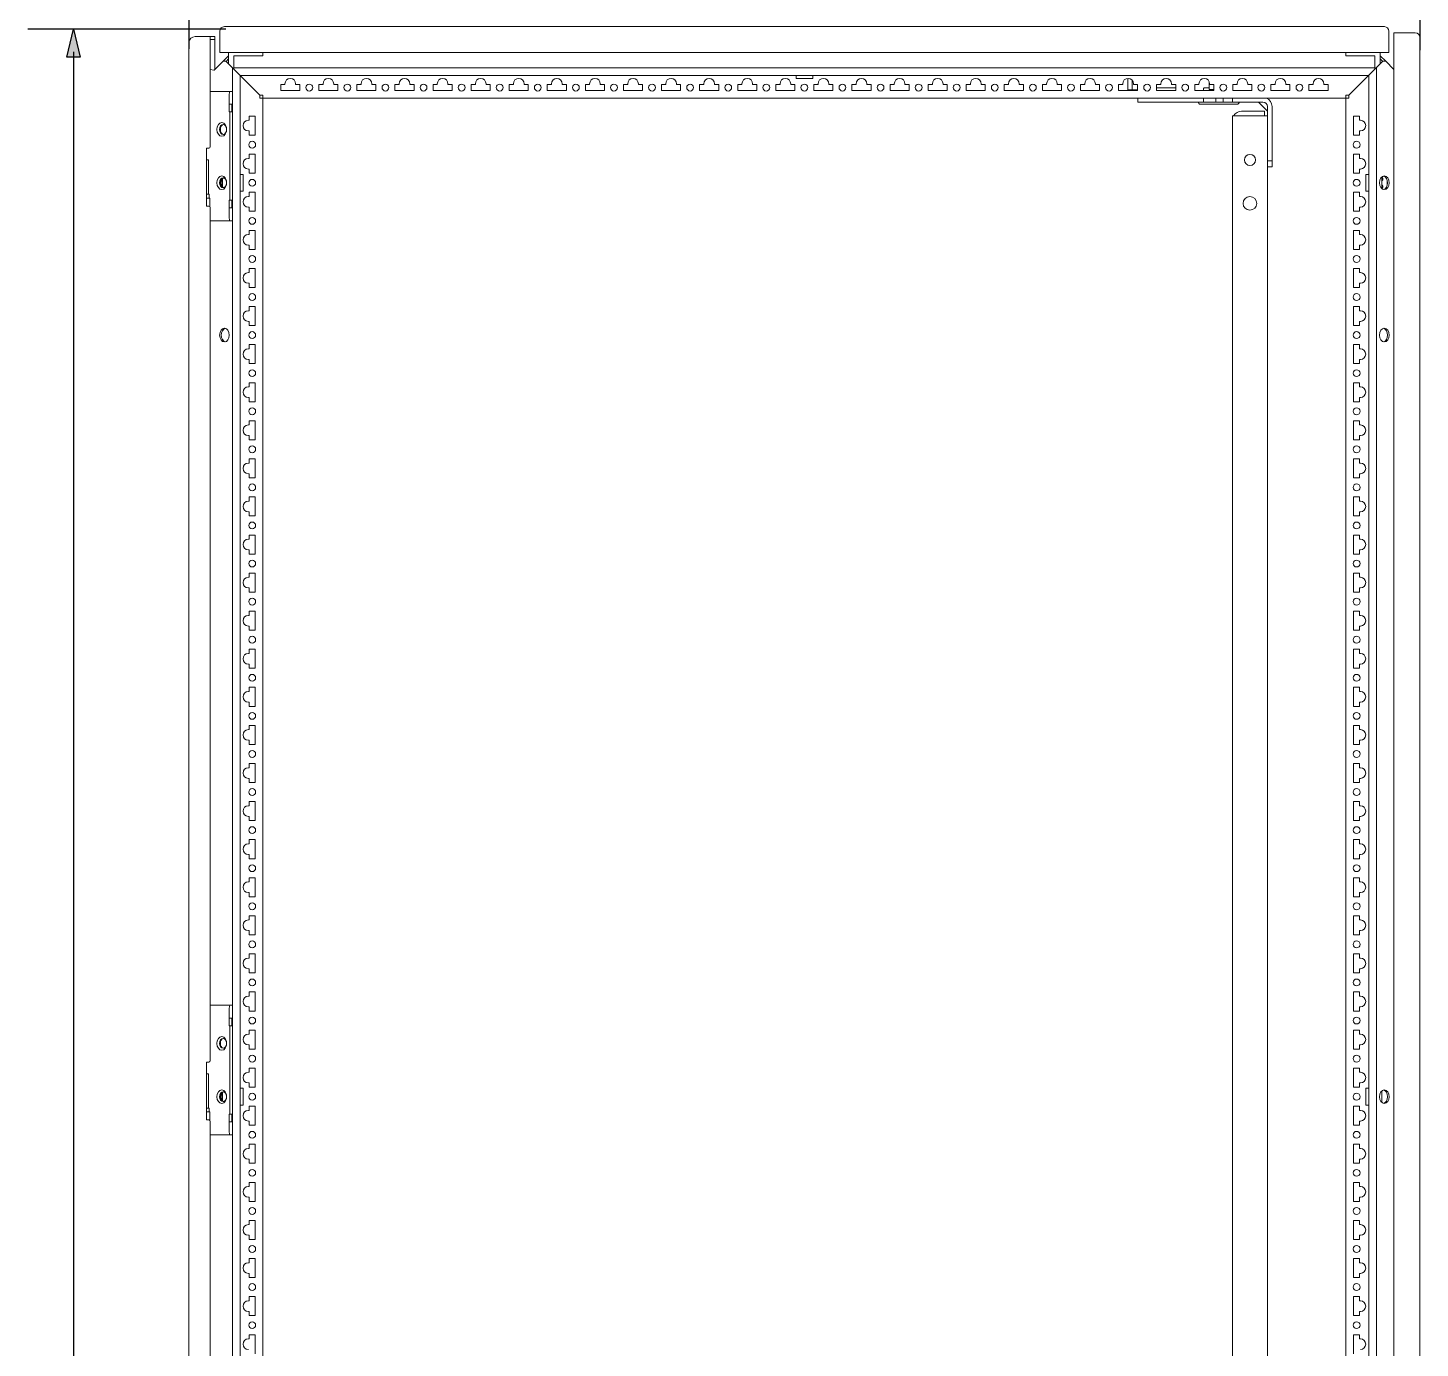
# Model space of a CAD drawing. Header units: millimetres. Extents: x 0 to 6300, y 0 to 4455.
# Drawn here: x 2831 to 3745, y 3076 to 3942 of the extents above; entities that cross this region are included whole.
import ezdxf

# ---------------------------------------------------------------- set-up
doc = ezdxf.new("R2010")
doc.units = ezdxf.units.MM
doc.layers.add('AM_0', color=7, linetype='Continuous', lineweight=5)
doc.layers.add('EPLAN107', color=5, linetype='Continuous', lineweight=0)

# ---------------------------------------------------------------- blocks, each defined once
blk = doc.blocks.new('2_8XXX_00_19_M51OR_1__0_in_8808_000_1__2')
at = {"layer": 'AM_0'}
for p, q in [((212.25, 1960.5), (212.25, 1967.99)), ((215.25, 1960.5), (215.25, 1966.67)), ((265.75, 1960.8), (265.75, 1965.8)), ((218.5, 1960.5), (212.25, 1960.5)), ((231.75, 1961.75), (243.25, 1961.75)), ((262, 1960), (262, 1961.3)), ((262.5, 1961.8), (265.75, 1961.8)), ((265.75, 1960.8), (268.75, 1960.8)), ((219, 1952.5), (219, 1955)), ((301, 1952.5), (219, 1952.5)), ((260, 1951), (284, 1951)), ((262, 1952.5), (262, 1955)), ((270.2, 1955), (270.2, 1952.5)), ((274.94, 1955), (274.94, 1952.5)), ((281, 1955), (281, 1952.5)), ((298, 1952.5), (304, 1946.5)), ((304, 1949.5), (304, 1910)), ((307, 1949.5), (307, 1910)), ((304, 1914), (307, 1914)), ((304, 1910), (307, 1910))]:
    blk.add_line(p, q, dxfattribs=at)
for centre, radius, start, end in [((218.5, 1960), 0.5, 60, 90), ((231.75, 1962.25), 0.5, 180, 270), ((243.25, 1962.25), 0.5, 270, 0), ((262.5, 1961.3), 0.5, 90, 180), ((260, 1952.5), 1.5, 180, 270), ((284, 1952.5), 1.5, 270, 0), ((301, 1949.5), 3, 0, 90), ((301, 1949.5), 6, 360, 66.44354)]:
    blk.add_arc(centre, radius, start, end, dxfattribs=at)
blk = doc.blocks.new('6_880X_00_19_M51_1__0_in_8808_000_1__2')
at = {"layer": 'AM_0'}
for p, q in [((281, 1943.5), (304, 1943.5)), ((281, 1943.5), (281, 53.5)), ((302, 1946.5), (287, 1946.5)), ((302, 1943.5), (302, 1946.5)), ((304, 1910), (304, 86))]:
    blk.add_line(p, q, dxfattribs=at)
for centre, radius in [((292.5, 1914.5), 3.65), ((292.5, 1886), 4.5)]:
    blk.add_circle(centre, radius, dxfattribs=at)
blk.add_arc((287, 1940.5), 6, 90, 150, dxfattribs=at)
blk = doc.blocks.new('16_8XXX_00_144_M51_1__6_0_in_8808_000_1__2')
at = {"layer": 'AM_0'}
for p, q in [((379, 1903.14), (379.51, 1903.43)), ((379.51, 1902.57), (379, 1902.86)), ((379.75, 1901.5), (379.75, 1902.13)), ((379, 1896.14), (379.51, 1896.43)), ((379.51, 1895.57), (379, 1895.86)), ((379.1, 1901), (379.26, 1901)), ((379.26, 1898), (379.1, 1898)), ((379.75, 1896.87), (379.75, 1897.5)), ((382.65, 1900.93), (382.65, 1898.07))]:
    blk.add_line(p, q, dxfattribs=at)
for centre, start_param, end_param in [((379.26, 1901.5), 3.141593, 4.712389), ((379.26, 1903.87), 3.665191, 4.574139), ((379.26, 1902.13), 4.712389, 5.759587), ((379.17, 1901.5), 2.785827, 3.141593), ((379.1, 1901.5), 2.93173, 3.141593), ((379.17, 1897.5), 0, 0.355765), ((379.1, 1897.5), 0, 0.209863), ((379.26, 1897.5), 4.712389, 6.283185), ((379.26, 1896.87), 3.665191, 4.712389), ((379.26, 1895.13), 4.850639, 5.759587)]:
    blk.add_ellipse(centre, major_axis=(0, 0.5), ratio=0.996195, start_param=start_param, end_param=end_param, dxfattribs=at)
blk = doc.blocks.new('17_880X_00_18_M51_1__0_in_8808_000_1__2')
at = {"layer": 'AM_0'}
for p, q in [((387, 1), (387, 1998)), ((387, 1998), (401, 1998)), ((404, 1995), (404, 4))]:
    blk.add_line(p, q, dxfattribs=at)
blk.add_arc((401, 1995), 3, 0, 90, dxfattribs=at)
blk = doc.blocks.new('23_8X0X_00_12_M51_1__1_0_in_8808_000_1__2')
at = {"layer": 'AM_0'}
for p, q in [((379.8, 1979.3), (357.5, 1957)), ((375.5, 24), (375.5, 1975)), ((379.8, 1979.3), (381.59, 1979.3)), ((387, 1973.89), (381.59, 1979.3)), ((370.5, 1970), (370.5, 29)), ((357.5, 1957), (357.5, 1955)), ((355.5, 1955), (355.5, 44)), ((357.5, 1955), (355.77, 1955)), ((360.5, 1943.25), (360.5, 1930.75)), ((364.5, 1943.25), (360.5, 1943.25)), ((364.5, 1940.5), (364.5, 1943.25)), ((365, 1940.5), (364.5, 1940.5)), ((360.5, 1930.75), (364.5, 1930.75)), ((364.5, 1933.5), (365, 1933.5)), ((364.5, 1930.75), (364.5, 1933.5)), ((360.5, 1918.25), (360.5, 1905.75)), ((364.5, 1918.25), (360.5, 1918.25)), ((364.5, 1915.5), (364.5, 1918.25)), ((365, 1915.5), (364.5, 1915.5)), ((360.5, 1905.75), (364.5, 1905.75)), ((364.5, 1908.5), (365, 1908.5)), ((364.5, 1905.75), (364.5, 1908.5)), ((370.5, 1905), (368.5, 1905)), ((368.5, 1905), (368.5, 1894)), ((379, 1895.69), (379, 1903.31)), ((360.5, 1893.25), (360.5, 1880.75)), ((364.5, 1893.25), (360.5, 1893.25)), ((364.5, 1890.5), (364.5, 1893.25)), ((368.5, 1894), (370.5, 1894)), ((365, 1890.5), (364.5, 1890.5)), ((364.5, 1883.5), (365, 1883.5)), ((364.5, 1880.75), (364.5, 1883.5)), ((360.5, 1880.75), (364.5, 1880.75)), ((360.5, 1868.25), (360.5, 1855.75)), ((364.5, 1868.25), (360.5, 1868.25)), ((364.5, 1865.5), (364.5, 1868.25)), ((365, 1865.5), (364.5, 1865.5)), ((360.5, 1855.75), (364.5, 1855.75)), ((364.5, 1858.5), (365, 1858.5)), ((364.5, 1855.75), (364.5, 1858.5)), ((360.5, 1843.25), (360.5, 1830.75)), ((364.5, 1843.25), (360.5, 1843.25)), ((364.5, 1840.5), (364.5, 1843.25)), ((365, 1840.5), (364.5, 1840.5)), ((360.5, 1830.75), (364.5, 1830.75)), ((364.5, 1833.5), (365, 1833.5)), ((364.5, 1830.75), (364.5, 1833.5)), ((360.5, 1818.25), (360.5, 1805.75)), ((364.5, 1818.25), (360.5, 1818.25)), ((364.5, 1815.5), (364.5, 1818.25)), ((365, 1815.5), (364.5, 1815.5)), ((360.5, 1805.75), (364.5, 1805.75)), ((364.5, 1808.5), (365, 1808.5)), ((364.5, 1805.75), (364.5, 1808.5)), ((364.5, 1793.25), (360.5, 1793.25)), ((360.5, 1793.25), (360.5, 1780.75)), ((364.5, 1790.5), (364.5, 1793.25)), ((365, 1790.5), (364.5, 1790.5)), ((364.5, 1783.5), (365, 1783.5)), ((364.5, 1780.75), (364.5, 1783.5)), ((360.5, 1780.75), (364.5, 1780.75)), ((360.5, 1768.25), (360.5, 1755.75)), ((364.5, 1768.25), (360.5, 1768.25)), ((364.5, 1765.5), (364.5, 1768.25)), ((365, 1765.5), (364.5, 1765.5)), ((360.5, 1755.75), (364.5, 1755.75)), ((364.5, 1758.5), (365, 1758.5)), ((364.5, 1755.75), (364.5, 1758.5)), ((360.5, 1743.25), (360.5, 1730.75)), ((364.5, 1743.25), (360.5, 1743.25)), ((364.5, 1740.5), (364.5, 1743.25)), ((365, 1740.5), (364.5, 1740.5)), ((360.5, 1730.75), (364.5, 1730.75)), ((364.5, 1730.75), (364.5, 1733.5)), ((364.5, 1733.5), (365, 1733.5)), ((360.5, 1718.25), (360.5, 1705.75)), ((364.5, 1718.25), (360.5, 1718.25)), ((364.5, 1715.5), (364.5, 1718.25)), ((365, 1715.5), (364.5, 1715.5)), ((360.5, 1705.75), (364.5, 1705.75)), ((364.5, 1705.75), (364.5, 1708.5)), ((364.5, 1708.5), (365, 1708.5)), ((360.5, 1693.25), (360.5, 1680.75)), ((364.5, 1693.25), (360.5, 1693.25)), ((364.5, 1690.5), (364.5, 1693.25)), ((365, 1690.5), (364.5, 1690.5)), ((364.5, 1683.5), (365, 1683.5)), ((364.5, 1680.75), (364.5, 1683.5)), ((360.5, 1680.75), (364.5, 1680.75)), ((360.5, 1668.25), (360.5, 1655.75)), ((364.5, 1668.25), (360.5, 1668.25)), ((364.5, 1665.5), (364.5, 1668.25)), ((365, 1665.5), (364.5, 1665.5)), ((360.5, 1655.75), (364.5, 1655.75)), ((364.5, 1658.5), (365, 1658.5)), ((364.5, 1655.75), (364.5, 1658.5)), ((360.5, 1643.25), (360.5, 1630.75)), ((364.5, 1643.25), (360.5, 1643.25)), ((364.5, 1640.5), (364.5, 1643.25)), ((365, 1640.5), (364.5, 1640.5)), ((360.5, 1630.75), (364.5, 1630.75)), ((364.5, 1633.5), (365, 1633.5)), ((364.5, 1630.75), (364.5, 1633.5)), ((364.5, 1618.25), (360.5, 1618.25)), ((360.5, 1618.25), (360.5, 1605.75)), ((364.5, 1615.5), (364.5, 1618.25)), ((365, 1615.5), (364.5, 1615.5)), ((360.5, 1605.75), (364.5, 1605.75)), ((364.5, 1608.5), (365, 1608.5)), ((364.5, 1605.75), (364.5, 1608.5)), ((360.5, 1593.25), (360.5, 1580.75)), ((364.5, 1593.25), (360.5, 1593.25)), ((364.5, 1590.5), (364.5, 1593.25)), ((365, 1590.5), (364.5, 1590.5)), ((364.5, 1583.5), (365, 1583.5)), ((364.5, 1580.75), (364.5, 1583.5)), ((360.5, 1580.75), (364.5, 1580.75)), ((364.5, 1568.25), (360.5, 1568.25)), ((360.5, 1568.25), (360.5, 1555.75)), ((364.5, 1565.5), (364.5, 1568.25)), ((365, 1565.5), (364.5, 1565.5)), ((360.5, 1555.75), (364.5, 1555.75)), ((364.5, 1558.5), (365, 1558.5)), ((364.5, 1555.75), (364.5, 1558.5)), ((360.5, 1543.25), (360.5, 1530.75)), ((364.5, 1543.25), (360.5, 1543.25)), ((364.5, 1540.5), (364.5, 1543.25)), ((365, 1540.5), (364.5, 1540.5)), ((360.5, 1530.75), (364.5, 1530.75)), ((364.5, 1530.75), (364.5, 1533.5)), ((364.5, 1533.5), (365, 1533.5)), ((360.5, 1518.25), (360.5, 1505.75)), ((364.5, 1518.25), (360.5, 1518.25)), ((364.5, 1515.5), (364.5, 1518.25)), ((365, 1515.5), (364.5, 1515.5)), ((364.5, 1508.5), (365, 1508.5)), ((364.5, 1505.75), (364.5, 1508.5)), ((360.5, 1505.75), (364.5, 1505.75)), ((360.5, 1493.25), (360.5, 1480.75)), ((364.5, 1493.25), (360.5, 1493.25)), ((364.5, 1490.5), (364.5, 1493.25)), ((365, 1490.5), (364.5, 1490.5)), ((360.5, 1480.75), (364.5, 1480.75)), ((364.5, 1483.5), (365, 1483.5)), ((364.5, 1480.75), (364.5, 1483.5)), ((360.5, 1468.25), (360.5, 1455.75)), ((364.5, 1468.25), (360.5, 1468.25)), ((364.5, 1465.5), (364.5, 1468.25)), ((365, 1465.5), (364.5, 1465.5)), ((360.5, 1455.75), (364.5, 1455.75)), ((364.5, 1458.5), (365, 1458.5)), ((364.5, 1455.75), (364.5, 1458.5)), ((360.5, 1443.25), (360.5, 1430.75)), ((364.5, 1443.25), (360.5, 1443.25)), ((364.5, 1440.5), (364.5, 1443.25)), ((365, 1440.5), (364.5, 1440.5)), ((360.5, 1430.75), (364.5, 1430.75)), ((364.5, 1433.5), (365, 1433.5)), ((364.5, 1430.75), (364.5, 1433.5)), ((360.5, 1418.25), (360.5, 1405.75)), ((364.5, 1418.25), (360.5, 1418.25)), ((364.5, 1415.5), (364.5, 1418.25)), ((365, 1415.5), (364.5, 1415.5)), ((364.5, 1408.5), (365, 1408.5)), ((364.5, 1405.75), (364.5, 1408.5)), ((360.5, 1405.75), (364.5, 1405.75)), ((360.5, 1393.25), (360.5, 1380.75)), ((364.5, 1393.25), (360.5, 1393.25)), ((364.5, 1390.5), (364.5, 1393.25)), ((365, 1390.5), (364.5, 1390.5)), ((360.5, 1380.75), (364.5, 1380.75)), ((364.5, 1383.5), (365, 1383.5)), ((364.5, 1380.75), (364.5, 1383.5)), ((360.5, 1368.25), (360.5, 1355.75)), ((364.5, 1368.25), (360.5, 1368.25)), ((364.5, 1365.5), (364.5, 1368.25)), ((365, 1365.5), (364.5, 1365.5)), ((360.5, 1355.75), (364.5, 1355.75)), ((364.5, 1358.5), (365, 1358.5)), ((364.5, 1355.75), (364.5, 1358.5)), ((360.5, 1343.25), (360.5, 1330.75)), ((364.5, 1343.25), (360.5, 1343.25)), ((364.5, 1340.5), (364.5, 1343.25)), ((365, 1340.5), (364.5, 1340.5)), ((360.5, 1330.75), (364.5, 1330.75)), ((364.5, 1333.5), (365, 1333.5)), ((364.5, 1330.75), (364.5, 1333.5)), ((360.5, 1318.25), (360.5, 1305.75)), ((364.5, 1318.25), (360.5, 1318.25)), ((364.5, 1315.5), (364.5, 1318.25)), ((365, 1315.5), (364.5, 1315.5)), ((364.5, 1308.5), (365, 1308.5)), ((364.5, 1305.75), (364.5, 1308.5)), ((360.5, 1305.75), (364.5, 1305.75)), ((370.5, 1305), (368.5, 1305)), ((368.5, 1305), (368.5, 1294)), ((379, 1295.69), (379, 1303.31)), ((360.5, 1293.25), (360.5, 1280.75)), ((364.5, 1293.25), (360.5, 1293.25)), ((364.5, 1290.5), (364.5, 1293.25)), ((365, 1290.5), (364.5, 1290.5)), ((368.5, 1294), (370.5, 1294)), ((360.5, 1280.75), (364.5, 1280.75)), ((364.5, 1283.5), (365, 1283.5)), ((364.5, 1280.75), (364.5, 1283.5)), ((360.5, 1268.25), (360.5, 1255.75)), ((364.5, 1268.25), (360.5, 1268.25)), ((364.5, 1265.5), (364.5, 1268.25)), ((365, 1265.5), (364.5, 1265.5)), ((360.5, 1255.75), (364.5, 1255.75)), ((364.5, 1258.5), (365, 1258.5)), ((364.5, 1255.75), (364.5, 1258.5)), ((360.5, 1243.25), (360.5, 1230.75)), ((364.5, 1243.25), (360.5, 1243.25)), ((364.5, 1240.5), (364.5, 1243.25)), ((365, 1240.5), (364.5, 1240.5)), ((360.5, 1230.75), (364.5, 1230.75)), ((364.5, 1233.5), (365, 1233.5)), ((364.5, 1230.75), (364.5, 1233.5)), ((360.5, 1218.25), (360.5, 1205.75)), ((364.5, 1218.25), (360.5, 1218.25)), ((364.5, 1215.5), (364.5, 1218.25)), ((365, 1215.5), (364.5, 1215.5)), ((364.5, 1208.5), (365, 1208.5)), ((364.5, 1205.75), (364.5, 1208.5)), ((360.5, 1205.75), (364.5, 1205.75)), ((360.5, 1193.25), (360.5, 1180.75)), ((364.5, 1193.25), (360.5, 1193.25)), ((364.5, 1190.5), (364.5, 1193.25)), ((365, 1190.5), (364.5, 1190.5)), ((360.5, 1180.75), (364.5, 1180.75)), ((364.5, 1183.5), (365, 1183.5)), ((364.5, 1180.75), (364.5, 1183.5)), ((360.5, 1168.25), (360.5, 1155.75)), ((364.5, 1168.25), (360.5, 1168.25)), ((364.5, 1165.5), (364.5, 1168.25)), ((365, 1165.5), (364.5, 1165.5)), ((360.5, 1155.75), (364.5, 1155.75)), ((364.5, 1158.5), (365, 1158.5)), ((364.5, 1155.75), (364.5, 1158.5)), ((360.5, 1143.25), (360.5, 1130.75)), ((364.5, 1143.25), (360.5, 1143.25)), ((364.5, 1140.5), (364.5, 1143.25)), ((365, 1140.5), (364.5, 1140.5))]:
    blk.add_line(p, q, dxfattribs=at)
for centre in [(362.5, 1924.5), (362.5, 1899.5), (362.5, 1874.5), (362.5, 1849.5), (362.5, 1824.5), (362.5, 1799.5), (362.5, 1774.5), (362.5, 1749.5), (362.5, 1724.5), (362.5, 1699.5), (362.5, 1674.5), (362.5, 1649.5), (362.5, 1624.5), (362.5, 1599.5), (362.5, 1574.5), (362.5, 1549.5), (362.5, 1524.5), (362.5, 1499.5), (362.5, 1474.5), (362.5, 1449.5), (362.5, 1424.5), (362.5, 1399.5), (362.5, 1374.5), (362.5, 1349.5), (362.5, 1324.5), (362.5, 1299.5), (362.5, 1274.5), (362.5, 1249.5), (362.5, 1224.5), (362.5, 1199.5), (362.5, 1174.5), (362.5, 1149.5)]:
    blk.add_circle(centre, 2.25, dxfattribs=at)
for centre in [(365, 1937), (365, 1912), (365, 1887), (365, 1862), (365, 1837), (365, 1812), (365, 1787), (365, 1762), (365, 1737), (365, 1712), (365, 1687), (365, 1662), (365, 1637), (365, 1612), (365, 1587), (365, 1562), (365, 1537), (365, 1512), (365, 1487), (365, 1462), (365, 1437), (365, 1412), (365, 1387), (365, 1362), (365, 1337), (365, 1312), (365, 1287), (365, 1262), (365, 1237), (365, 1212), (365, 1187), (365, 1162), (365, 1137)]:
    blk.add_arc(centre, 3.5, 270, 90, dxfattribs=at)
for centre, start_param, end_param in [((380.69, 1899.5), -6.283185, 0), ((379.63, 1899.5), 3.309041, 6.115737), ((380.69, 1799.5), -6.283185, 0), ((379.63, 1799.5), 3.309041, 6.115737), ((380.69, 1299.5), -6.283185, 0), ((379.63, 1299.5), 3.309041, 6.115737)]:
    blk.add_ellipse(centre, major_axis=(0, 4.5), ratio=0.707107, start_param=start_param, end_param=end_param, dxfattribs=at)
blk = doc.blocks.new('24_8807_0X0_1__P4_1_0_in_8808_000_1__2')
at = {"layer": 'AM_0'}
for start_param, end_param in [(3.335106, 3.745979), (5.678799, 6.089672)]:
    blk.add_ellipse((-380.69, 1299.5), major_axis=(0, -3.25), ratio=0.707107, start_param=start_param, end_param=end_param, dxfattribs=at)
blk = doc.blocks.new('27_8807_0X0_1__P4_4_0_in_8808_000_1__2')
at = {"layer": 'AM_0'}
for start_param, end_param in [(3.335106, 3.745979), (5.678799, 6.089672)]:
    blk.add_ellipse((-380.69, 1899.5), major_axis=(0, -3.25), ratio=0.707107, start_param=start_param, end_param=end_param, dxfattribs=at)
blk = doc.blocks.new('30_8XXX_00_21_M51_1__2_0_in_8808_000_1__2')
at = {"layer": 'AM_0'}
for p, q in [((-375.5, 1359.5), (-390, 1359.5)), ((-377.54, 1351), (-377.54, 1357.5)), ((-377.04, 1359.5), (-377.1, 1359.48)), ((-377.62, 1346), (-377.62, 1351)), ((-375.5, 1351), (-377.62, 1351)), ((-377.62, 1346), (-375.5, 1346)), ((-377.22, 1288), (-377.22, 1346)), ((-375.85, 1346), (-375.85, 1351)), ((-392.5, 1292), (-390.81, 1292)), ((-390.36, 1289.5), (-392.5, 1289.5)), ((-390.81, 1289.5), (-390.81, 1292)), ((-390.36, 1284.02), (-390.36, 1289.5)), ((-377.62, 1283), (-377.62, 1288)), ((-377.62, 1288), (-375.5, 1288)), ((-375.5, 1283), (-377.62, 1283)), ((-377.54, 1276.5), (-377.54, 1283)), ((-375.85, 1283), (-375.85, 1288)), ((-375.5, 1274.5), (-390, 1274.5)), ((-377.1, 1274.52), (-377.04, 1274.5))]:
    blk.add_line(p, q, dxfattribs=at)
for centre, major_axis, ratio, start_param, end_param in [((-377.02, 1357.5), (0, 2), 0.258819, 0.149595, 1.570796), ((-382.46, 1334.5), (0, 4.5), 0.707107, -6.283185, 0), ((-381.58, 1334.5), (0, -3.25), 0.707107, -6.283185, 0), ((-381.05, 1334.5), (0, -3.25), 0.707107, 3.257235, 6.167543), ((-382.46, 1299.5), (0, 4.5), 0.707107, -6.283185, 0), ((-381.58, 1299.5), (0, -3.25), 0.707107, -6.283185, 0), ((-381.05, 1299.5), (0, -3.25), 0.707107, 3.257235, 6.167543), ((-377.02, 1276.5), (0, 2), 0.258819, 1.570796, 2.991997)]:
    blk.add_ellipse(centre, major_axis=major_axis, ratio=ratio, start_param=start_param, end_param=end_param, dxfattribs=at)
blk = doc.blocks.new('37_880X_00_15_M51_1__0_in_8808_000_1__2')
at = {"layer": 'AM_0'}
for p, q in [((-387, 1995.5), (-400, 1995.5)), ((-390, 1995.5), (-390, 1923.25)), ((-390, 1993.5), (-387, 1993.5)), ((-387, 1973.89), (-387, 1995.5)), ((-404, 1991.5), (-404, 15)), ((-391, 1922.25), (-392.5, 1922.25)), ((-392.5, 1922.25), (-392.5, 1884.25)), ((-392.5, 1914.5), (-391.2, 1914.5)), ((-391.2, 1892), (-391.2, 1914.5)), ((-382, 1902.46), (-382, 1896.54)), ((-392.5, 1884.25), (-391, 1884.25)), ((-390, 1883.25), (-390, 1323.25)), ((-392.5, 1322.25), (-392.5, 1284.25)), ((-391, 1322.25), (-392.5, 1322.25)), ((-392.5, 1314.5), (-391.2, 1314.5)), ((-391.2, 1292), (-391.2, 1314.5)), ((-382, 1302.46), (-382, 1296.54)), ((-392.5, 1284.25), (-391, 1284.25)), ((-390, 1283.25), (-390, 723.25))]:
    blk.add_line(p, q, dxfattribs=at)
for centre, radius, start, end in [((-400, 1991.5), 4, 90, 180), ((-391, 1923.25), 1, 270, 0), ((-391, 1883.25), 1, 360, 90), ((-391, 1323.25), 1, 270, 0), ((-391, 1283.25), 1, 0, 90)]:
    blk.add_arc(centre, radius, start, end, dxfattribs=at)
blk = doc.blocks.new('38_8XXX_00_21_M51_1__4_0_in_8808_000_1__2')
at = {"layer": 'AM_0'}
for p, q in [((-375.5, 1959.5), (-390, 1959.5)), ((-377.54, 1951), (-377.54, 1957.5)), ((-377.04, 1959.5), (-377.1, 1959.48)), ((-377.62, 1946), (-377.62, 1951)), ((-375.5, 1951), (-377.62, 1951)), ((-375.85, 1946), (-375.85, 1951)), ((-377.62, 1946), (-375.5, 1946)), ((-377.22, 1888), (-377.22, 1946)), ((-392.5, 1892), (-390.81, 1892)), ((-390.81, 1889.5), (-390.81, 1892)), ((-390.36, 1889.5), (-392.5, 1889.5)), ((-390.36, 1884.02), (-390.36, 1889.5)), ((-377.62, 1883), (-377.62, 1888)), ((-377.62, 1888), (-375.5, 1888)), ((-375.5, 1883), (-377.62, 1883)), ((-377.54, 1876.5), (-377.54, 1883)), ((-375.85, 1883), (-375.85, 1888)), ((-375.5, 1874.5), (-390, 1874.5)), ((-377.1, 1874.52), (-377.04, 1874.5))]:
    blk.add_line(p, q, dxfattribs=at)
for centre, major_axis, ratio, start_param, end_param in [((-377.02, 1957.5), (0, 2), 0.258819, 0.149595, 1.570796), ((-382.46, 1934.5), (0, 4.5), 0.707107, -6.283185, 0), ((-381.58, 1934.5), (0, -3.25), 0.707107, -6.283185, 0), ((-381.05, 1934.5), (0, -3.25), 0.707107, 3.257235, 6.167543), ((-382.46, 1899.5), (0, 4.5), 0.707107, -6.283185, 0), ((-381.58, 1899.5), (0, -3.25), 0.707107, -6.283185, 0), ((-381.05, 1899.5), (0, -3.25), 0.707107, 3.257235, 6.167543), ((-377.02, 1876.5), (0, 2), 0.258819, 1.570796, 2.991997)]:
    blk.add_ellipse(centre, major_axis=major_axis, ratio=ratio, start_param=start_param, end_param=end_param, dxfattribs=at)
blk = doc.blocks.new('39_8X0X_00_12_M51_1__3_0_in_8808_000_1__2')
at = {"layer": 'AM_0'}
for p, q in [((-381.59, 1979.3), (-387.34, 1973.55)), ((-381.59, 1979.3), (-379.8, 1979.3)), ((-357.5, 1957), (-379.8, 1979.3)), ((-375.5, 1975), (-375.5, 24)), ((-387.78, 1973.41), (-390, 1973.8)), ((-370.5, 1970), (-370.5, 29)), ((-357.5, 1955), (-357.5, 1957)), ((-355.77, 1955), (-357.5, 1955)), ((-355.5, 1955), (-355.5, 44)), ((-364.5, 1940.5), (-365, 1940.5)), ((-360.5, 1943.25), (-364.5, 1943.25)), ((-364.5, 1943.25), (-364.5, 1940.5)), ((-360.5, 1930.75), (-360.5, 1943.25)), ((-365, 1933.5), (-364.5, 1933.5)), ((-364.5, 1933.5), (-364.5, 1930.75)), ((-364.5, 1930.75), (-360.5, 1930.75)), ((-364.5, 1915.5), (-365, 1915.5)), ((-364.5, 1918.25), (-364.5, 1915.5)), ((-360.5, 1918.25), (-364.5, 1918.25)), ((-360.5, 1905.75), (-360.5, 1918.25)), ((-368.5, 1905), (-370.5, 1905)), ((-368.5, 1894), (-368.5, 1905)), ((-365, 1908.5), (-364.5, 1908.5)), ((-364.5, 1908.5), (-364.5, 1905.75)), ((-364.5, 1905.75), (-360.5, 1905.75)), ((-370.5, 1894), (-368.5, 1894)), ((-360.5, 1893.25), (-364.5, 1893.25)), ((-364.5, 1893.25), (-364.5, 1890.5)), ((-360.5, 1880.75), (-360.5, 1893.25)), ((-364.5, 1890.5), (-365, 1890.5)), ((-365, 1883.5), (-364.5, 1883.5)), ((-364.5, 1883.5), (-364.5, 1880.75)), ((-364.5, 1880.75), (-360.5, 1880.75)), ((-364.5, 1865.5), (-365, 1865.5)), ((-360.5, 1868.25), (-364.5, 1868.25)), ((-364.5, 1868.25), (-364.5, 1865.5)), ((-360.5, 1855.75), (-360.5, 1868.25)), ((-365, 1858.5), (-364.5, 1858.5)), ((-364.5, 1858.5), (-364.5, 1855.75)), ((-364.5, 1855.75), (-360.5, 1855.75)), ((-364.5, 1840.5), (-365, 1840.5)), ((-360.5, 1843.25), (-364.5, 1843.25)), ((-364.5, 1843.25), (-364.5, 1840.5)), ((-360.5, 1830.75), (-360.5, 1843.25)), ((-365, 1833.5), (-364.5, 1833.5)), ((-364.5, 1833.5), (-364.5, 1830.75)), ((-364.5, 1830.75), (-360.5, 1830.75)), ((-364.5, 1815.5), (-365, 1815.5)), ((-364.5, 1818.25), (-364.5, 1815.5)), ((-360.5, 1818.25), (-364.5, 1818.25)), ((-360.5, 1805.75), (-360.5, 1818.25)), ((-365, 1808.5), (-364.5, 1808.5)), ((-364.5, 1808.5), (-364.5, 1805.75)), ((-364.5, 1805.75), (-360.5, 1805.75)), ((-360.5, 1793.25), (-364.5, 1793.25)), ((-364.5, 1793.25), (-364.5, 1790.5)), ((-360.5, 1780.75), (-360.5, 1793.25)), ((-364.5, 1790.5), (-365, 1790.5)), ((-365, 1783.5), (-364.5, 1783.5)), ((-364.5, 1783.5), (-364.5, 1780.75)), ((-364.5, 1780.75), (-360.5, 1780.75)), ((-364.5, 1765.5), (-365, 1765.5)), ((-360.5, 1768.25), (-364.5, 1768.25)), ((-364.5, 1768.25), (-364.5, 1765.5)), ((-360.5, 1755.75), (-360.5, 1768.25)), ((-365, 1758.5), (-364.5, 1758.5)), ((-364.5, 1758.5), (-364.5, 1755.75)), ((-364.5, 1755.75), (-360.5, 1755.75)), ((-364.5, 1740.5), (-365, 1740.5)), ((-360.5, 1743.25), (-364.5, 1743.25)), ((-364.5, 1743.25), (-364.5, 1740.5)), ((-360.5, 1730.75), (-360.5, 1743.25)), ((-365, 1733.5), (-364.5, 1733.5)), ((-364.5, 1733.5), (-364.5, 1730.75)), ((-364.5, 1730.75), (-360.5, 1730.75)), ((-364.5, 1715.5), (-365, 1715.5)), ((-364.5, 1718.25), (-364.5, 1715.5)), ((-360.5, 1718.25), (-364.5, 1718.25)), ((-360.5, 1705.75), (-360.5, 1718.25)), ((-365, 1708.5), (-364.5, 1708.5)), ((-364.5, 1708.5), (-364.5, 1705.75)), ((-364.5, 1705.75), (-360.5, 1705.75)), ((-364.5, 1693.25), (-364.5, 1690.5)), ((-360.5, 1693.25), (-364.5, 1693.25)), ((-360.5, 1680.75), (-360.5, 1693.25)), ((-364.5, 1690.5), (-365, 1690.5)), ((-365, 1683.5), (-364.5, 1683.5)), ((-364.5, 1683.5), (-364.5, 1680.75)), ((-364.5, 1680.75), (-360.5, 1680.75)), ((-364.5, 1665.5), (-365, 1665.5)), ((-360.5, 1668.25), (-364.5, 1668.25)), ((-364.5, 1668.25), (-364.5, 1665.5)), ((-360.5, 1655.75), (-360.5, 1668.25)), ((-365, 1658.5), (-364.5, 1658.5)), ((-364.5, 1658.5), (-364.5, 1655.75)), ((-364.5, 1655.75), (-360.5, 1655.75)), ((-364.5, 1640.5), (-365, 1640.5)), ((-364.5, 1643.25), (-364.5, 1640.5)), ((-360.5, 1643.25), (-364.5, 1643.25)), ((-360.5, 1630.75), (-360.5, 1643.25)), ((-365, 1633.5), (-364.5, 1633.5)), ((-364.5, 1633.5), (-364.5, 1630.75)), ((-364.5, 1630.75), (-360.5, 1630.75)), ((-360.5, 1618.25), (-364.5, 1618.25)), ((-364.5, 1618.25), (-364.5, 1615.5)), ((-360.5, 1605.75), (-360.5, 1618.25)), ((-364.5, 1615.5), (-365, 1615.5)), ((-365, 1608.5), (-364.5, 1608.5)), ((-364.5, 1608.5), (-364.5, 1605.75)), ((-364.5, 1605.75), (-360.5, 1605.75)), ((-364.5, 1590.5), (-365, 1590.5)), ((-360.5, 1593.25), (-364.5, 1593.25)), ((-364.5, 1593.25), (-364.5, 1590.5)), ((-360.5, 1580.75), (-360.5, 1593.25)), ((-365, 1583.5), (-364.5, 1583.5)), ((-364.5, 1583.5), (-364.5, 1580.75)), ((-364.5, 1580.75), (-360.5, 1580.75)), ((-364.5, 1565.5), (-365, 1565.5)), ((-360.5, 1568.25), (-364.5, 1568.25)), ((-364.5, 1568.25), (-364.5, 1565.5)), ((-360.5, 1555.75), (-360.5, 1568.25)), ((-365, 1558.5), (-364.5, 1558.5)), ((-364.5, 1558.5), (-364.5, 1555.75)), ((-364.5, 1555.75), (-360.5, 1555.75)), ((-364.5, 1540.5), (-365, 1540.5)), ((-360.5, 1543.25), (-364.5, 1543.25)), ((-364.5, 1543.25), (-364.5, 1540.5)), ((-360.5, 1530.75), (-360.5, 1543.25)), ((-365, 1533.5), (-364.5, 1533.5)), ((-364.5, 1533.5), (-364.5, 1530.75)), ((-364.5, 1530.75), (-360.5, 1530.75)), ((-360.5, 1518.25), (-364.5, 1518.25)), ((-364.5, 1518.25), (-364.5, 1515.5)), ((-360.5, 1505.75), (-360.5, 1518.25)), ((-364.5, 1515.5), (-365, 1515.5)), ((-365, 1508.5), (-364.5, 1508.5)), ((-364.5, 1508.5), (-364.5, 1505.75)), ((-364.5, 1505.75), (-360.5, 1505.75)), ((-364.5, 1490.5), (-365, 1490.5)), ((-360.5, 1493.25), (-364.5, 1493.25)), ((-364.5, 1493.25), (-364.5, 1490.5)), ((-360.5, 1480.75), (-360.5, 1493.25)), ((-365, 1483.5), (-364.5, 1483.5)), ((-364.5, 1483.5), (-364.5, 1480.75)), ((-364.5, 1480.75), (-360.5, 1480.75)), ((-364.5, 1465.5), (-365, 1465.5)), ((-360.5, 1468.25), (-364.5, 1468.25)), ((-364.5, 1468.25), (-364.5, 1465.5)), ((-360.5, 1455.75), (-360.5, 1468.25)), ((-365, 1458.5), (-364.5, 1458.5)), ((-364.5, 1458.5), (-364.5, 1455.75)), ((-364.5, 1455.75), (-360.5, 1455.75)), ((-364.5, 1440.5), (-365, 1440.5)), ((-360.5, 1443.25), (-364.5, 1443.25)), ((-364.5, 1443.25), (-364.5, 1440.5)), ((-360.5, 1430.75), (-360.5, 1443.25)), ((-365, 1433.5), (-364.5, 1433.5)), ((-364.5, 1433.5), (-364.5, 1430.75)), ((-364.5, 1430.75), (-360.5, 1430.75)), ((-360.5, 1418.25), (-364.5, 1418.25)), ((-364.5, 1418.25), (-364.5, 1415.5)), ((-360.5, 1405.75), (-360.5, 1418.25)), ((-364.5, 1415.5), (-365, 1415.5)), ((-365, 1408.5), (-364.5, 1408.5)), ((-364.5, 1408.5), (-364.5, 1405.75)), ((-364.5, 1405.75), (-360.5, 1405.75)), ((-364.5, 1390.5), (-365, 1390.5)), ((-360.5, 1393.25), (-364.5, 1393.25)), ((-364.5, 1393.25), (-364.5, 1390.5)), ((-360.5, 1380.75), (-360.5, 1393.25)), ((-365, 1383.5), (-364.5, 1383.5)), ((-364.5, 1383.5), (-364.5, 1380.75)), ((-364.5, 1380.75), (-360.5, 1380.75)), ((-364.5, 1365.5), (-365, 1365.5)), ((-360.5, 1368.25), (-364.5, 1368.25)), ((-364.5, 1368.25), (-364.5, 1365.5)), ((-360.5, 1355.75), (-360.5, 1368.25)), ((-365, 1358.5), (-364.5, 1358.5)), ((-364.5, 1358.5), (-364.5, 1355.75)), ((-364.5, 1355.75), (-360.5, 1355.75)), ((-364.5, 1340.5), (-365, 1340.5)), ((-364.5, 1343.25), (-364.5, 1340.5)), ((-360.5, 1343.25), (-364.5, 1343.25)), ((-360.5, 1330.75), (-360.5, 1343.25)), ((-365, 1333.5), (-364.5, 1333.5)), ((-364.5, 1333.5), (-364.5, 1330.75)), ((-364.5, 1330.75), (-360.5, 1330.75)), ((-360.5, 1318.25), (-364.5, 1318.25)), ((-364.5, 1318.25), (-364.5, 1315.5)), ((-360.5, 1305.75), (-360.5, 1318.25)), ((-364.5, 1315.5), (-365, 1315.5)), ((-365, 1308.5), (-364.5, 1308.5)), ((-364.5, 1308.5), (-364.5, 1305.75)), ((-368.5, 1305), (-370.5, 1305)), ((-368.5, 1294), (-368.5, 1305)), ((-364.5, 1305.75), (-360.5, 1305.75)), ((-370.5, 1294), (-368.5, 1294)), ((-364.5, 1290.5), (-365, 1290.5)), ((-364.5, 1293.25), (-364.5, 1290.5)), ((-360.5, 1293.25), (-364.5, 1293.25)), ((-360.5, 1280.75), (-360.5, 1293.25)), ((-365, 1283.5), (-364.5, 1283.5)), ((-364.5, 1283.5), (-364.5, 1280.75)), ((-364.5, 1280.75), (-360.5, 1280.75)), ((-364.5, 1265.5), (-365, 1265.5)), ((-360.5, 1268.25), (-364.5, 1268.25)), ((-364.5, 1268.25), (-364.5, 1265.5)), ((-360.5, 1255.75), (-360.5, 1268.25)), ((-365, 1258.5), (-364.5, 1258.5)), ((-364.5, 1258.5), (-364.5, 1255.75)), ((-364.5, 1255.75), (-360.5, 1255.75)), ((-360.5, 1243.25), (-364.5, 1243.25)), ((-364.5, 1243.25), (-364.5, 1240.5)), ((-360.5, 1230.75), (-360.5, 1243.25)), ((-364.5, 1240.5), (-365, 1240.5)), ((-365, 1233.5), (-364.5, 1233.5)), ((-364.5, 1233.5), (-364.5, 1230.75)), ((-364.5, 1230.75), (-360.5, 1230.75)), ((-360.5, 1218.25), (-364.5, 1218.25)), ((-364.5, 1218.25), (-364.5, 1215.5)), ((-360.5, 1205.75), (-360.5, 1218.25)), ((-364.5, 1215.5), (-365, 1215.5)), ((-365, 1208.5), (-364.5, 1208.5)), ((-364.5, 1208.5), (-364.5, 1205.75)), ((-364.5, 1205.75), (-360.5, 1205.75)), ((-364.5, 1190.5), (-365, 1190.5)), ((-360.5, 1193.25), (-364.5, 1193.25)), ((-364.5, 1193.25), (-364.5, 1190.5)), ((-360.5, 1180.75), (-360.5, 1193.25)), ((-365, 1183.5), (-364.5, 1183.5)), ((-364.5, 1183.5), (-364.5, 1180.75)), ((-364.5, 1180.75), (-360.5, 1180.75)), ((-364.5, 1165.5), (-365, 1165.5)), ((-360.5, 1168.25), (-364.5, 1168.25)), ((-364.5, 1168.25), (-364.5, 1165.5)), ((-360.5, 1155.75), (-360.5, 1168.25)), ((-365, 1158.5), (-364.5, 1158.5)), ((-364.5, 1158.5), (-364.5, 1155.75)), ((-364.5, 1155.75), (-360.5, 1155.75)), ((-364.5, 1143.25), (-364.5, 1140.5)), ((-360.5, 1143.25), (-364.5, 1143.25)), ((-360.5, 1130.75), (-360.5, 1143.25)), ((-364.5, 1140.5), (-365, 1140.5))]:
    blk.add_line(p, q, dxfattribs=at)
blk.add_lwpolyline([(-387.78, 1973.41), (-387.73, 1973.41), (-387.69, 1973.4), (-387.65, 1973.41), (-387.6, 1973.41), (-387.56, 1973.42), (-387.52, 1973.44), (-387.48, 1973.45), (-387.44, 1973.47), (-387.4, 1973.5), (-387.37, 1973.52), (-387.34, 1973.55)], dxfattribs=at)
for centre in [(-362.5, 1924.5), (-362.5, 1899.5), (-362.5, 1874.5), (-362.5, 1849.5), (-362.5, 1824.5), (-362.5, 1799.5), (-362.5, 1774.5), (-362.5, 1749.5), (-362.5, 1724.5), (-362.5, 1699.5), (-362.5, 1674.5), (-362.5, 1649.5), (-362.5, 1624.5), (-362.5, 1599.5), (-362.5, 1574.5), (-362.5, 1549.5), (-362.5, 1524.5), (-362.5, 1499.5), (-362.5, 1474.5), (-362.5, 1449.5), (-362.5, 1424.5), (-362.5, 1399.5), (-362.5, 1374.5), (-362.5, 1349.5), (-362.5, 1324.5), (-362.5, 1299.5), (-362.5, 1274.5), (-362.5, 1249.5), (-362.5, 1224.5), (-362.5, 1199.5), (-362.5, 1174.5), (-362.5, 1149.5)]:
    blk.add_circle(centre, 2.25, dxfattribs=at)
for centre in [(-365, 1937), (-365, 1912), (-365, 1887), (-365, 1862), (-365, 1837), (-365, 1812), (-365, 1787), (-365, 1762), (-365, 1737), (-365, 1712), (-365, 1687), (-365, 1662), (-365, 1637), (-365, 1612), (-365, 1587), (-365, 1562), (-365, 1537), (-365, 1512), (-365, 1487), (-365, 1462), (-365, 1437), (-365, 1412), (-365, 1387), (-365, 1362), (-365, 1337), (-365, 1312), (-365, 1287), (-365, 1262), (-365, 1237), (-365, 1212), (-365, 1187), (-365, 1162), (-365, 1137)]:
    blk.add_arc(centre, 3.5, 90, 270, dxfattribs=at)
for centre, start_param, end_param in [((-379.63, 1899.5), 4.005547, 5.419231), ((-380.69, 1799.5), -6.283185, 0), ((-379.63, 1799.5), 3.309041, 6.115737), ((-379.63, 1299.5), 4.005547, 5.419231)]:
    blk.add_ellipse(centre, major_axis=(0, -4.5), ratio=0.707107, start_param=start_param, end_param=end_param, dxfattribs=at)
blk = doc.blocks.new('45_88X8_00_13_M51_1__0_in_8808_000_1__2')
at = {"layer": 'AM_0'}
for p, q in [((-380.75, 2002), (380.75, 2002)), ((-383.75, 1985), (-383.75, 1999)), ((383.75, 1985), (383.75, 1999)), ((383.75, 1985), (-383.75, 1985))]:
    blk.add_line(p, q, dxfattribs=at)
for centre, start, end in [((-380.75, 1999), 90, 180), ((380.75, 1999), 0, 90)]:
    blk.add_arc(centre, 3, start, end, dxfattribs=at)
blk = doc.blocks.new('46_88X8_00_11_M51_1__2_0_in_8808_000_1__2')
at = {"layer": 'AM_0'}
for p, q in [((-378, 1985), (-378, 1977.5)), ((-355.5, 1985), (-355.5, 1982.89)), ((355.5, 1985), (355.5, 1982.89)), ((378, 1985), (378, 1977.5)), ((-378, 1982.89), (-381.59, 1979.3)), ((-378, 1980.77), (-379.63, 1979.13)), ((-355.5, 1982.89), (-374.5, 1982.89)), ((-374.5, 1982.89), (-374.5, 1974)), ((374.5, 1975), (-374.5, 1975)), ((374.5, 1982.89), (355.5, 1982.89)), ((374.5, 1982.89), (374.5, 1974)), ((381.59, 1979.3), (378, 1982.89)), ((379.63, 1979.13), (378, 1980.77)), ((-387.78, 1973.41), (-390, 1973.8)), ((-386.89, 1974), (-387.34, 1973.55)), ((-374.5, 1974), (-357.5, 1957)), ((370.5, 1970), (-370.5, 1970)), ((-5.5, 1970), (-5.5, 1968)), ((5.5, 1968), (-5.5, 1968)), ((5.5, 1968), (5.5, 1970)), ((357.5, 1957), (374.5, 1974)), ((386.89, 1974), (387, 1973.89)), ((-357.5, 1957), (-355.5, 1957)), ((-355.5, 1957), (-355.5, 1955)), ((-341, 1964), (-343.75, 1964)), ((-343.75, 1964), (-343.75, 1960)), ((-343.75, 1960), (-331.25, 1960)), ((-341, 1964.5), (-341, 1964)), ((-334, 1964), (-334, 1964.5)), ((-331.25, 1964), (-334, 1964)), ((-331.25, 1960), (-331.25, 1964)), ((-318.75, 1964), (-318.75, 1960)), ((-316, 1964), (-318.75, 1964)), ((-318.75, 1960), (-306.25, 1960)), ((-316, 1964.5), (-316, 1964)), ((-309, 1964), (-309, 1964.5)), ((-306.25, 1964), (-309, 1964)), ((-306.25, 1960), (-306.25, 1964)), ((-291, 1964), (-293.75, 1964)), ((-293.75, 1964), (-293.75, 1960)), ((-293.75, 1960), (-281.25, 1960)), ((-291, 1964.5), (-291, 1964)), ((-284, 1964), (-284, 1964.5)), ((-281.25, 1964), (-284, 1964)), ((-281.25, 1960), (-281.25, 1964)), ((-266, 1964), (-268.75, 1964)), ((-268.75, 1964), (-268.75, 1960)), ((-268.75, 1960), (-256.25, 1960)), ((-266, 1964.5), (-266, 1964)), ((-259, 1964), (-259, 1964.5)), ((-256.25, 1964), (-259, 1964)), ((-256.25, 1960), (-256.25, 1964)), ((-241, 1964), (-243.75, 1964)), ((-243.75, 1964), (-243.75, 1960)), ((-243.75, 1960), (-231.25, 1960)), ((-241, 1964.5), (-241, 1964)), ((-234, 1964), (-234, 1964.5)), ((-231.25, 1964), (-234, 1964)), ((-231.25, 1960), (-231.25, 1964)), ((-218.75, 1964), (-218.75, 1960)), ((-216, 1964), (-218.75, 1964)), ((-218.75, 1960), (-206.25, 1960)), ((-216, 1964.5), (-216, 1964)), ((-209, 1964), (-209, 1964.5)), ((-206.25, 1964), (-209, 1964)), ((-206.25, 1960), (-206.25, 1964)), ((-193.75, 1964), (-193.75, 1960)), ((-191, 1964), (-193.75, 1964)), ((-193.75, 1960), (-181.25, 1960)), ((-191, 1964.5), (-191, 1964)), ((-184, 1964), (-184, 1964.5)), ((-181.25, 1964), (-184, 1964)), ((-181.25, 1960), (-181.25, 1964)), ((-166, 1964), (-168.75, 1964)), ((-168.75, 1964), (-168.75, 1960)), ((-168.75, 1960), (-156.25, 1960)), ((-166, 1964.5), (-166, 1964)), ((-159, 1964), (-159, 1964.5)), ((-156.25, 1964), (-159, 1964)), ((-156.25, 1960), (-156.25, 1964)), ((-141, 1964), (-143.75, 1964)), ((-143.75, 1964), (-143.75, 1960)), ((-143.75, 1960), (-131.25, 1960)), ((-141, 1964.5), (-141, 1964)), ((-134, 1964), (-134, 1964.5)), ((-131.25, 1964), (-134, 1964)), ((-131.25, 1960), (-131.25, 1964)), ((-116, 1964), (-118.75, 1964)), ((-118.75, 1964), (-118.75, 1960)), ((-118.75, 1960), (-106.25, 1960)), ((-116, 1964.5), (-116, 1964)), ((-109, 1964), (-109, 1964.5)), ((-106.25, 1964), (-109, 1964)), ((-106.25, 1960), (-106.25, 1964)), ((-91, 1964), (-93.75, 1964)), ((-93.75, 1964), (-93.75, 1960)), ((-93.75, 1960), (-81.25, 1960)), ((-91, 1964.5), (-91, 1964)), ((-84, 1964), (-84, 1964.5)), ((-81.25, 1964), (-84, 1964)), ((-81.25, 1960), (-81.25, 1964)), ((-66, 1964), (-68.75, 1964)), ((-68.75, 1964), (-68.75, 1960)), ((-68.75, 1960), (-56.25, 1960)), ((-66, 1964.5), (-66, 1964)), ((-59, 1964), (-59, 1964.5)), ((-56.25, 1964), (-59, 1964)), ((-56.25, 1960), (-56.25, 1964)), ((-41, 1964), (-43.75, 1964)), ((-43.75, 1964), (-43.75, 1960)), ((-43.75, 1960), (-31.25, 1960)), ((-41, 1964.5), (-41, 1964)), ((-34, 1964), (-34, 1964.5)), ((-31.25, 1964), (-34, 1964)), ((-31.25, 1960), (-31.25, 1964)), ((-16, 1964), (-18.75, 1964)), ((-18.75, 1964), (-18.75, 1960)), ((-18.75, 1960), (-6.25, 1960)), ((-16, 1964.5), (-16, 1964)), ((-9, 1964), (-9, 1964.5)), ((-6.25, 1964), (-9, 1964)), ((-6.25, 1960), (-6.25, 1964)), ((9, 1964), (6.25, 1964)), ((6.25, 1964), (6.25, 1960)), ((6.25, 1960), (18.75, 1960)), ((9, 1964.5), (9, 1964)), ((16, 1964), (16, 1964.5)), ((18.75, 1964), (16, 1964)), ((18.75, 1960), (18.75, 1964)), ((34, 1964), (31.25, 1964)), ((31.25, 1964), (31.25, 1960)), ((31.25, 1960), (43.75, 1960)), ((34, 1964.5), (34, 1964)), ((41, 1964), (41, 1964.5)), ((43.75, 1964), (41, 1964)), ((43.75, 1960), (43.75, 1964)), ((56.25, 1964), (56.25, 1960)), ((59, 1964), (56.25, 1964)), ((56.25, 1960), (68.75, 1960)), ((59, 1964.5), (59, 1964)), ((66, 1964), (66, 1964.5)), ((68.75, 1964), (66, 1964)), ((68.75, 1960), (68.75, 1964)), ((84, 1964), (81.25, 1964)), ((81.25, 1964), (81.25, 1960)), ((81.25, 1960), (93.75, 1960)), ((84, 1964.5), (84, 1964)), ((91, 1964), (91, 1964.5)), ((93.75, 1964), (91, 1964)), ((93.75, 1960), (93.75, 1964)), ((106.25, 1964), (106.25, 1960)), ((109, 1964), (106.25, 1964)), ((106.25, 1960), (118.75, 1960)), ((109, 1964.5), (109, 1964)), ((116, 1964), (116, 1964.5)), ((118.75, 1964), (116, 1964)), ((118.75, 1960), (118.75, 1964)), ((134, 1964), (131.25, 1964)), ((131.25, 1964), (131.25, 1960)), ((131.25, 1960), (143.75, 1960)), ((134, 1964.5), (134, 1964)), ((141, 1964), (141, 1964.5)), ((143.75, 1964), (141, 1964)), ((143.75, 1960), (143.75, 1964)), ((159, 1964), (156.25, 1964)), ((156.25, 1964), (156.25, 1960)), ((156.25, 1960), (168.75, 1960)), ((159, 1964.5), (159, 1964)), ((166, 1964), (166, 1964.5)), ((168.75, 1964), (166, 1964)), ((168.75, 1960), (168.75, 1964)), ((181.25, 1964), (181.25, 1960)), ((184, 1964), (181.25, 1964)), ((181.25, 1960), (193.75, 1960)), ((184, 1964.5), (184, 1964)), ((191, 1964), (191, 1964.5)), ((193.75, 1964), (191, 1964)), ((193.75, 1960), (193.75, 1964)), ((209, 1964), (206.25, 1964)), ((206.25, 1964), (206.25, 1960)), ((206.25, 1960), (218.75, 1960)), ((209, 1964.5), (209, 1964)), ((216, 1964), (216, 1964.5)), ((218.75, 1964), (216, 1964)), ((218.75, 1960), (218.75, 1964)), ((234, 1964), (231.25, 1964)), ((231.25, 1964), (231.25, 1960)), ((231.25, 1960), (243.75, 1960)), ((234, 1964.5), (234, 1964)), ((241, 1964), (241, 1964.5)), ((243.75, 1964), (241, 1964)), ((243.75, 1960), (243.75, 1964)), ((259, 1964), (256.25, 1964)), ((256.25, 1964), (256.25, 1960)), ((256.25, 1960), (268.75, 1960)), ((259, 1964.5), (259, 1964)), ((266, 1964), (266, 1964.5)), ((268.75, 1964), (266, 1964)), ((268.75, 1960), (268.75, 1964)), ((284, 1964), (281.25, 1964)), ((281.25, 1964), (281.25, 1960)), ((281.25, 1960), (293.75, 1960)), ((284, 1964.5), (284, 1964)), ((291, 1964), (291, 1964.5)), ((293.75, 1964), (291, 1964)), ((293.75, 1960), (293.75, 1964)), ((309, 1964), (306.25, 1964)), ((306.25, 1964), (306.25, 1960)), ((306.25, 1960), (318.75, 1960)), ((309, 1964.5), (309, 1964)), ((316, 1964), (316, 1964.5)), ((318.75, 1964), (316, 1964)), ((318.75, 1960), (318.75, 1964)), ((334, 1964), (331.25, 1964)), ((331.25, 1964), (331.25, 1960)), ((331.25, 1960), (343.75, 1960)), ((334, 1964.5), (334, 1964)), ((341, 1964), (341, 1964.5)), ((343.75, 1964), (341, 1964)), ((343.75, 1960), (343.75, 1964)), ((355.5, 1957), (355.5, 1955)), ((355.5, 1957), (357.5, 1957)), ((355.77, 1955), (-355.77, 1955))]:
    blk.add_line(p, q, dxfattribs=at)
blk.add_lwpolyline([(-387.78, 1973.41), (-387.73, 1973.41), (-387.69, 1973.4), (-387.65, 1973.41), (-387.6, 1973.41), (-387.56, 1973.42), (-387.52, 1973.44), (-387.48, 1973.45), (-387.44, 1973.47), (-387.4, 1973.5), (-387.37, 1973.52), (-387.34, 1973.55)], dxfattribs=at)
for centre in [(-325, 1962), (-300, 1962), (-275, 1962), (-250, 1962), (-225, 1962), (-200, 1962), (-175, 1962), (-150, 1962), (-125, 1962), (-100, 1962), (-75, 1962), (-50, 1962), (-25, 1962), (0, 1962), (25, 1962), (50, 1962), (75, 1962), (100, 1962), (125, 1962), (150, 1962), (175, 1962), (200, 1962), (225, 1962), (250, 1962), (275, 1962), (300, 1962), (325, 1962)]:
    blk.add_circle(centre, 2.25, dxfattribs=at)
for centre in [(-337.5, 1964.5), (-312.5, 1964.5), (-287.5, 1964.5), (-262.5, 1964.5), (-237.5, 1964.5), (-212.5, 1964.5), (-187.5, 1964.5), (-162.5, 1964.5), (-137.5, 1964.5), (-112.5, 1964.5), (-87.5, 1964.5), (-62.5, 1964.5), (-37.5, 1964.5), (-12.5, 1964.5), (12.5, 1964.5), (37.5, 1964.5), (62.5, 1964.5), (87.5, 1964.5), (112.5, 1964.5), (137.5, 1964.5), (162.5, 1964.5), (187.5, 1964.5), (212.5, 1964.5), (237.5, 1964.5), (262.5, 1964.5), (287.5, 1964.5), (312.5, 1964.5), (337.5, 1964.5)]:
    blk.add_arc(centre, 3.5, 0, 180, dxfattribs=at)

msp = doc.modelspace()

# ---------------------------------------------------------------- hatches: boundary and pattern name
at = {"layer": 'EPLAN107', "linetype": 'Continuous', "lineweight": -3, "ltscale": 4}
msp.add_hatch(color=5, dxfattribs=at).paths.add_polyline_path([(2856.4, 3922.99), (2860.71, 3941.55), (2865.02, 3922.99)], flags=0)

# ---------------------------------------------------------------- linework, layer by layer
at = {"layer": 'AM_0'}
msp.add_line((2979, 3926.16), (2967, 3926.16), dxfattribs=at)
at = {"layer": 'EPLAN107', "color": 5, "linetype": 'Continuous', "lineweight": 25, "ltscale": 4}
for p, q in [((2936.71, 3928.55), (2936.71, 4025.55)), ((3744.71, 3927.55), (3744.71, 4025.55)), ((2960.71, 3941.55), (2830.71, 3941.55)), ((2860.71, 3926.55), (2860.71, 1956.55))]:
    msp.add_line(p, q, dxfattribs=at)
at = {"layer": 'EPLAN107', "color": 5, "linetype": 'Continuous', "lineweight": -3, "ltscale": 4}
msp.add_lwpolyline([(2856.4, 3922.99), (2860.71, 3941.55), (2865.02, 3922.99)], close=True, dxfattribs=at)

# ---------------------------------------------------------------- block references
for name in ['45_88X8_00_13_M51_1__0_in_8808_000_1__2', '37_880X_00_15_M51_1__0_in_8808_000_1__2', '17_880X_00_18_M51_1__0_in_8808_000_1__2', '46_88X8_00_11_M51_1__2_0_in_8808_000_1__2', '39_8X0X_00_12_M51_1__3_0_in_8808_000_1__2', '23_8X0X_00_12_M51_1__1_0_in_8808_000_1__2', '2_8XXX_00_19_M51OR_1__0_in_8808_000_1__2', '38_8XXX_00_21_M51_1__4_0_in_8808_000_1__2', '6_880X_00_19_M51_1__0_in_8808_000_1__2', '27_8807_0X0_1__P4_4_0_in_8808_000_1__2', '16_8XXX_00_144_M51_1__6_0_in_8808_000_1__2', '30_8XXX_00_21_M51_1__2_0_in_8808_000_1__2', '24_8807_0X0_1__P4_1_0_in_8808_000_1__2']:
    msp.add_blockref(name, (3340.48, 1941.1))

doc.saveas('drawing.dxf')
